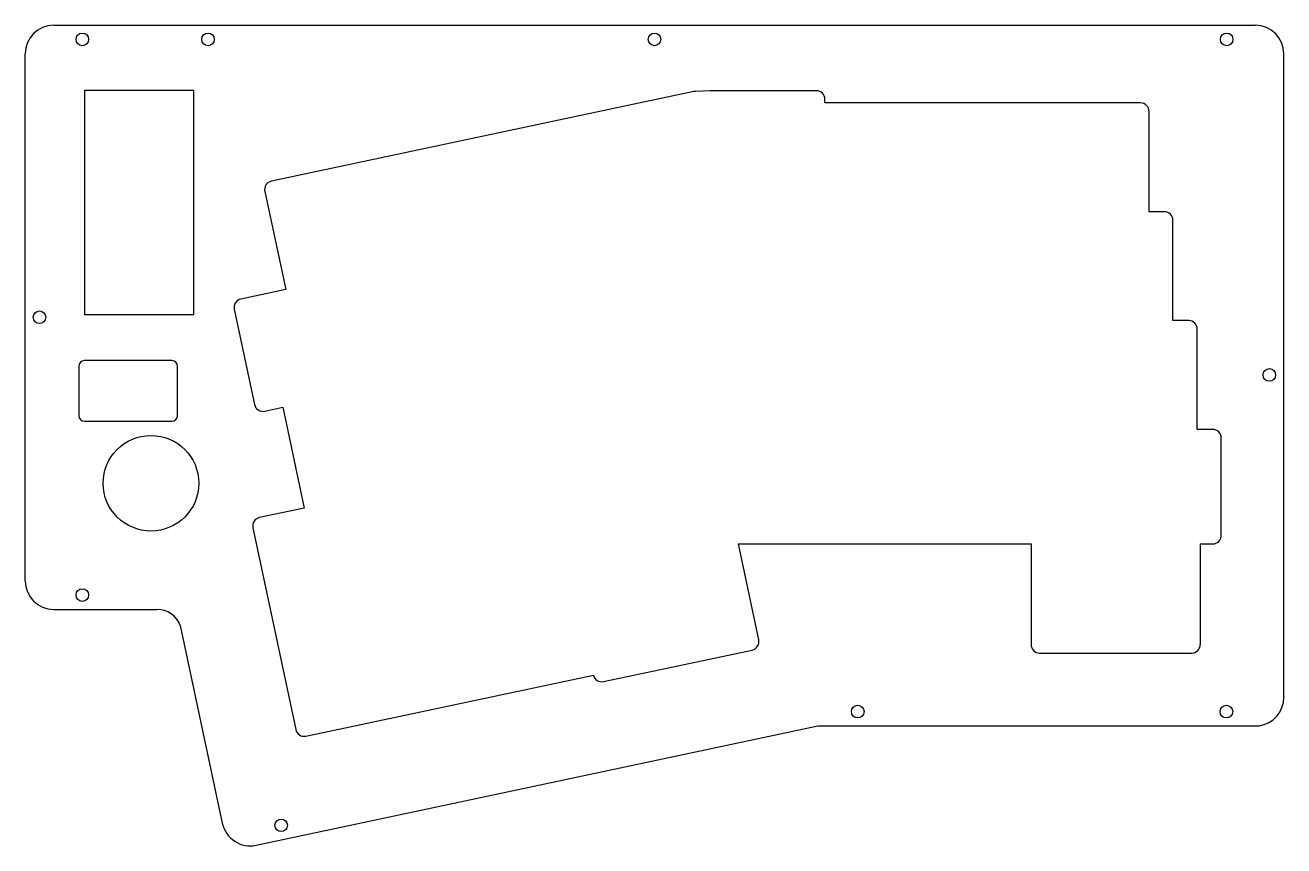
# Model space of a CAD drawing. Header units: inches. Extents: x 23 to 244, y 13 to 157.
import ezdxf

# ---------------------------------------------------------------- set-up
doc = ezdxf.new("R2010")
doc.units = ezdxf.units.IN
doc.header["$MEASUREMENT"] = 0

msp = doc.modelspace()

# ---------------------------------------------------------------- linework, layer by layer
for p, q in [((28.47, 156.64), (238.73, 156.64)), ((23.47, 59.36), (23.47, 151.64)), ((243.73, 38.97), (243.73, 151.64)), ((33.86, 145.22), (33.86, 105.92)), ((52.97, 145.22), (33.86, 145.22)), ((52.97, 105.92), (52.97, 145.22)), ((52.97, 105.92), (33.86, 105.92)), ((49.14, 97.91), (33.86, 97.91)), ((32.86, 96.91), (32.86, 88.31)), ((50.14, 88.31), (50.14, 96.91)), ((33.86, 87.31), (49.14, 87.31)), ((28.47, 54.36), (46.53, 54.36)), ((50.62, 51.53), (57.97, 16.92)), ((63.9, 13.07), (162.21, 33.97)), ((162.21, 33.97), (239.39, 33.97))]:
    msp.add_line(p, q)
at = {"color": 7, "linetype": 'Continuous', "lineweight": 25}
for p, q in [((140.5, 145.02), (66.56, 129.31)), ((143.34, 145.16), (140.75, 145.05)), ((161.93, 145.16), (143.4, 145.16)), ((163.43, 143.02), (163.43, 143.66)), ((218.66, 143.02), (163.43, 143.02)), ((220.16, 123.97), (220.16, 141.52)), ((65.41, 127.53), (69.06, 110.35)), ((222.83, 123.97), (220.16, 123.97)), ((224.33, 104.92), (224.33, 122.47)), ((69.06, 110.35), (61.21, 108.69)), ((60.06, 106.91), (63.6, 90.22)), ((227.09, 104.92), (224.33, 104.92)), ((228.59, 85.87), (228.59, 103.42)), ((65.38, 89.06), (68.57, 89.74)), ((68.57, 89.74), (72.32, 72.1)), ((231.27, 85.87), (228.59, 85.87)), ((232.77, 67.31), (232.77, 84.37)), ((72.32, 72.1), (64.47, 70.43)), ((63.32, 68.65), (70.82, 33.33)), ((148.28, 65.81), (199.5, 65.81)), ((151.85, 49.02), (148.28, 65.81)), ((199.5, 65.81), (199.5, 48.21)), ((229.1, 65.81), (229.1, 48.21)), ((229.1, 65.81), (231.27, 65.81)), ((124.7, 41.71), (150.69, 47.24)), ((201, 46.71), (227.6, 46.71))]:
    msp.add_line(p, q, dxfattribs=at)
at = {"linetype": 'Continuous', "lineweight": 25}
msp.add_line((72.6, 32.17), (122.92, 42.87), dxfattribs=at)
for centre, radius in [((33.47, 154.14), 1.1), ((55.47, 154.14), 1.1), ((133.6, 154.14), 1.1), ((233.73, 154.14), 1.1), ((25.97, 105.5), 1.1), ((241.2, 95.4), 1.1), ((45.48, 76.44), 8.37), ((33.47, 56.86), 1.1), ((169.17, 36.47), 1.1), ((233.68, 36.47), 1.1), ((68.27, 16.56), 1.1)]:
    msp.add_circle(centre, radius)
for centre, radius, start, end in [((28.47, 151.64), 5, 90, 180), ((238.73, 151.64), 5, 0, 90), ((33.86, 96.91), 1, 90, 180), ((49.14, 96.91), 1, 0, 90), ((33.86, 88.31), 1, 180, 270), ((49.14, 88.31), 1, 270, 0), ((28.47, 59.36), 5, 180, 270), ((46.53, 50), 4.36, 20.4991, 90), ((238.68, 38.97), 5.05, 278.1371, 0), ((62.86, 17.96), 5, 192, 282)]:
    msp.add_arc(centre, radius, start, end)
at = {"color": 7, "linetype": 'Continuous', "lineweight": 25}
for centre, start, end in [((140.81, 143.55), 92.2937, 102), ((143.4, 143.66), 90, 92.2937), ((161.93, 143.66), 0, 90), ((218.66, 141.52), 0, 90), ((66.87, 127.84), 102, 192), ((222.83, 122.47), 0, 90), ((61.52, 107.22), 102, 192), ((227.09, 103.42), 0, 90), ((65.07, 90.53), 192, 282), ((231.27, 84.37), 0, 90), ((64.78, 68.97), 102, 192), ((231.27, 67.31), 270, 0), ((150.38, 48.71), 282, 12), ((201, 48.21), 180, 270), ((227.6, 48.21), 270, 0), ((124.38, 43.18), 192.1532, 282), ((72.29, 33.64), 192, 282)]:
    msp.add_arc(centre, 1.5, start, end, dxfattribs=at)

doc.saveas('drawing.dxf')
